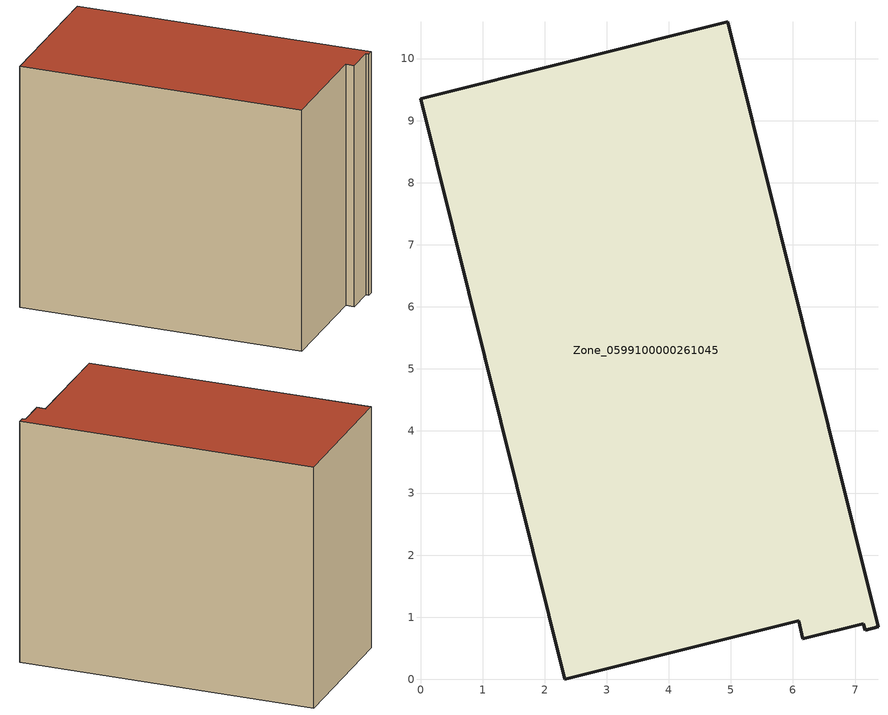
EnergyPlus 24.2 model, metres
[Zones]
Zone_0599100000261045
 floor ground (C_G): 0,9.36 4.95,10.59 7.37,0.84 7.16,0.79 7.13,0.89 6.16,0.65 6.09,0.94 2.32,0 z0
 wall outside (C_F): 4.95,10.59 0,9.36 2.32,0 6.09,0.94 6.16,0.65 7.13,0.89 7.16,0.79 7.37,0.84 4.95,10.59 z0:8.39
 roof outside (C_R): 7.37,0.84 4.95,10.59 0,9.36 2.32,0 6.09,0.94 6.16,0.65 7.13,0.89 7.16,0.79 z8.39
[BUILDING]
Pand.0599100000261045: North Axis=0; Terrain=City; Loads Convergence Tolerance Value=0.04; Temperature Convergence Tolerance Value=0.4; Solar Distribution=FullExterior; Maximum Number of Warmup Days=25; Minimum Number of Warmup Days=1
[Site:Location]
Rotterdam.The.Hague.AP_ZH_NLD Design_Conditions: Latitude=51.96; Longitude=4.45; Time Zone=1; Elevation=-4.5
[SITE:GROUNDTEMPERATURE:BUILDINGSURFACE]
18, 18, 18, 18, 18, 18, 18, 18, 18, 18, 18, 18
[MATERIAL] Thermal Absorptance=0.9; Solar Absorptance=0.7; Visible Absorptance=0.7
Name | Roughness | Thickness | Conductivity | Density | Specific Heat
G.TI.1975-1991 | MediumSmooth | 0.15 | 0.288461 | 540 | 1210
F.TI.1975-1991 | Rough | 0.3 | 0.230769 | 1920 | 840
R.TI.1975-1991 | MediumRough | 0.2 | 0.153846 | 1500 | 1000
[CONSTRUCTION]
C_G: G.TI.1975-1991
C_F: F.TI.1975-1991
C_R: R.TI.1975-1991
[ZONE]
Zone_0599100000261045: Type=1; Multiplier=1; Ceiling Height=Autocalculate; Volume=Autocalculate; Floor Area=autocalculate; Part of Total Floor Area=Yes
[ZONEINFILTRATION:DESIGNFLOWRATE]
Infil_Zone_0599100000261045: Zone or ZoneList or Space or SpaceList=Zone_0599100000261045; Schedule=AlwaysOn; Design Flow Rate Calculation Method=Flow/Area; Flow Rate per Floor Area=0.003; Constant Term Coefficient=1; Temperature Term Coefficient=0; Velocity Term Coefficient=0; Velocity Squared Term Coefficient=0
[HVACTEMPLATE:ZONE:IDEALLOADSAIRSYSTEM]
Zone_0599100000261045: Maximum Heating Supply Air Temperature=50; Minimum Cooling Supply Air Temperature=13; Maximum Heating Supply Air Humidity Ratio=0.0156; Minimum Cooling Supply Air Humidity Ratio=0.0077; Heating Limit=NoLimit; Cooling Limit=NoLimit; Dehumidification Control Type=ConstantSensibleHeatRatio; Cooling Sensible Heat Ratio=0.7; Dehumidification Setpoint=60; Humidification Control Type=None; Humidification Setpoint=30; Outdoor Air Method=None; Outdoor Air Flow Rate per Person=0.00944; Outdoor Air Flow Rate per Zone Floor Area=0; Outdoor Air Flow Rate per Zone=0; Demand Controlled Ventilation Type=None; Outdoor Air Economizer Type=NoEconomizer; Heat Recovery Type=None; Sensible Heat Recovery Effectiveness=0.7; Latent Heat Recovery Effectiveness=0.65
[ZONECONTROL:THERMOSTAT]
ThermostatControl_Zone_0599100000261045: Zone or ZoneList=Zone_0599100000261045; Control Type Schedule=DualSetpointControlType; Control 1=Thermostat_Zone_0599100000261045; Temperature Difference Between Cutout And Setpoint=0
[THERMOSTATSETPOINT:DUALSETPOINT]
Thermostat_Zone_0599100000261045: Heating Setpoint Temperature Schedule=HeatingSetpoint_Zone_0599100000261045; Cooling Setpoint Temperature Schedule=CoolingSetpoint_Zone_0599100000261045
[SCHEDULE:COMPACT]
HeatingSetpoint_Zone_0599100000261045: Through: 12/31, For: AllDays, Until: 24:00, 21
CoolingSetpoint_Zone_0599100000261045: Through: 12/31, For: AllDays, Until: 24:00, 24
DualSetpointControlType: Through: 12/31, For: AllDays, Until: 24:00, 4
AlwaysOn: Through: 12/31, For: AllDays, Until: 24:00, 1
